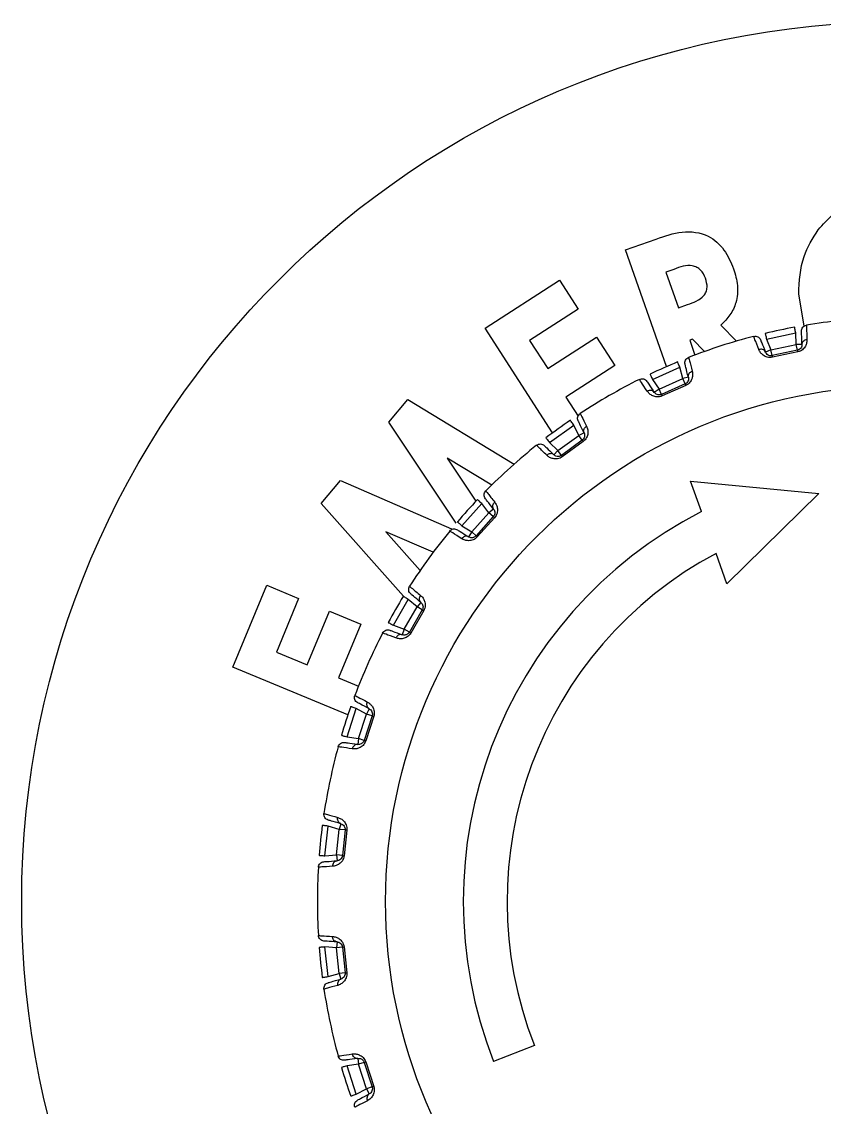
# Model space of a CAD drawing. Header units: millimetres. Extents: x 0 to 279, y 0 to 216.
# Drawn here: x 211.28 to 216.78, y 100.03 to 107.46 of the extents above; entities that cross this region are included whole.
import ezdxf

# ---------------------------------------------------------------- set-up
doc = ezdxf.new("R2010")
doc.units = ezdxf.units.MM

msp = doc.modelspace()

# ---------------------------------------------------------------- linework, layer by layer
at = {"color": 7, "linetype": 'Continuous', "lineweight": 25}
for p, q in [((215.4196, 105.9011), (215.6297, 105.9746)), ((215.6998, 105.1009), (215.4196, 105.9011)), ((215.7501, 105.7672), (215.6956, 105.7482)), ((215.6956, 105.7482), (215.7811, 105.5042)), ((214.457, 105.3638), (214.9676, 105.6927)), ((214.9676, 105.6927), (215.0953, 105.4945)), ((216.643, 105.3801), (216.6052, 105.5976)), ((215.7811, 105.5042), (215.8434, 105.5261)), ((215.0953, 105.4945), (214.7616, 105.2796)), ((214.9192, 104.6468), (214.457, 105.3638)), ((216.0727, 105.3859), (216.1796, 105.2759)), ((214.8855, 105.0872), (215.2192, 105.3022)), ((215.2192, 105.3022), (215.3447, 105.1076)), ((215.8768, 105.2892), (215.8585, 105.2828)), ((215.9594, 105.2042), (215.8768, 105.2892)), ((216.3849, 105.2893), (216.5846, 105.3317)), ((216.3849, 105.2893), (216.4148, 105.2152)), ((216.5874, 105.2519), (216.5846, 105.3317)), ((214.7616, 105.2796), (214.8855, 105.0872)), ((215.8585, 105.2828), (215.8944, 105.1803)), ((216.4148, 105.2152), (216.3777, 105.2002)), ((216.4148, 105.2152), (216.5874, 105.2519)), ((216.4231, 105.176), (216.4148, 105.2152)), ((216.5957, 105.2127), (216.4231, 105.176)), ((216.6274, 105.2533), (216.5874, 105.2519)), ((216.5957, 105.2127), (216.5874, 105.2519)), ((216.5987, 105.2018), (216.4248, 105.1648)), ((215.3447, 105.1076), (215.0109, 104.8926)), ((215.6044, 105.0132), (215.7909, 105.0963)), ((215.8103, 105.0187), (215.7909, 105.0963)), ((215.6044, 105.0132), (215.6491, 104.947)), ((215.6491, 104.947), (215.8103, 105.0187)), ((215.8491, 105.0284), (215.8103, 105.0187)), ((215.8265, 104.9822), (215.8103, 105.0187)), ((215.6491, 104.947), (215.6159, 104.9246)), ((215.6653, 104.9104), (215.6491, 104.947)), ((215.8265, 104.9822), (215.6653, 104.9104)), ((215.8318, 104.9721), (215.6694, 104.8998)), ((213.7972, 104.7195), (213.9277, 104.8762)), ((213.9277, 104.8762), (214.6556, 104.4326)), ((215.0109, 104.8926), (215.0948, 104.7625)), ((214.259, 104.0276), (213.7972, 104.7195)), ((214.8984, 104.5809), (215.0636, 104.701)), ((215.0986, 104.6291), (215.0636, 104.701)), ((214.9558, 104.5254), (215.0986, 104.6291)), ((215.1345, 104.6467), (215.0986, 104.6291)), ((215.1221, 104.5968), (215.0986, 104.6291)), ((214.8984, 104.5809), (214.9558, 104.5254)), ((215.1221, 104.5968), (214.9793, 104.4931)), ((215.1293, 104.588), (214.9855, 104.4835)), ((214.1979, 104.474), (214.3945, 104.1793)), ((214.502, 104.2892), (214.1979, 104.474)), ((214.9558, 104.5254), (214.928, 104.4967)), ((214.9793, 104.4931), (214.9558, 104.5254)), ((213.3334, 104.1629), (213.466, 104.3219)), ((213.466, 104.3219), (214.2275, 103.99)), ((215.8646, 104.3165), (216.7432, 104.2318)), ((215.9385, 104.1076), (215.8646, 104.3165)), ((216.7432, 104.2318), (216.1135, 103.6132)), ((213.8969, 103.5277), (213.3334, 104.1629)), ((214.2976, 104.0113), (214.4343, 104.1631)), ((214.3654, 103.969), (214.4834, 104.1001)), ((214.4834, 104.1001), (214.4343, 104.1631)), ((214.515, 104.1247), (214.4834, 104.1001)), ((214.5132, 104.0733), (214.4834, 104.1001)), ((214.5132, 104.0733), (214.3951, 103.9422)), ((214.5221, 104.0662), (214.4031, 103.9341)), ((213.7779, 103.9698), (214.0123, 103.7053)), ((214.1011, 103.8293), (213.7779, 103.9698)), ((214.2976, 104.0113), (214.3654, 103.969)), ((214.3654, 103.969), (214.3442, 103.935)), ((214.3951, 103.9422), (214.3654, 103.969)), ((216.1135, 103.6132), (216.0396, 103.8219)), ((212.7294, 103.0422), (212.9621, 103.6039)), ((212.9621, 103.6039), (213.1799, 103.5136)), ((213.1799, 103.5136), (213.0275, 103.1463)), ((213.8284, 103.3292), (213.9305, 103.5061)), ((213.9917, 103.4547), (213.9305, 103.5061)), ((213.9035, 103.3019), (213.9917, 103.4547)), ((214.0264, 103.4347), (213.9382, 103.2819)), ((214.0366, 103.4296), (213.9477, 103.2756)), ((214.0175, 103.4854), (213.9917, 103.4547)), ((214.0264, 103.4347), (213.9917, 103.4547)), ((213.2392, 103.0585), (213.3916, 103.4259)), ((213.3916, 103.4259), (213.6053, 103.3373)), ((213.6053, 103.3373), (213.4529, 102.97)), ((213.8284, 103.3292), (213.9035, 103.3019)), ((213.9035, 103.3019), (213.8898, 103.2643)), ((213.9382, 103.2819), (213.9035, 103.3019)), ((213.0275, 103.1463), (213.2392, 103.0585)), ((213.5173, 102.7157), (212.7294, 103.0422)), ((213.4529, 102.97), (213.5897, 102.9133)), ((213.5113, 102.5645), (213.5744, 102.7587)), ((213.645, 102.7212), (213.5744, 102.7587)), ((213.5904, 102.5534), (213.645, 102.7212)), ((213.683, 102.7088), (213.6285, 102.541)), ((213.694, 102.706), (213.6391, 102.5369)), ((213.6638, 102.7565), (213.645, 102.7212)), ((213.683, 102.7088), (213.645, 102.7212)), ((213.5113, 102.5645), (213.5904, 102.5534)), ((213.5904, 102.5534), (213.5849, 102.5138)), ((213.6285, 102.541), (213.5904, 102.5534)), ((213.3601, 101.7506), (213.3815, 101.9536)), ((213.4583, 101.9316), (213.3815, 101.9536)), ((213.4693, 101.9701), (213.4583, 101.9316)), ((213.4398, 101.7561), (213.4583, 101.9316)), ((213.4981, 101.9274), (213.4583, 101.9316)), ((213.4981, 101.9274), (213.4796, 101.752)), ((213.5094, 101.9269), (213.4909, 101.7501)), ((213.3601, 101.7506), (213.4398, 101.7561)), ((213.4398, 101.7561), (213.4426, 101.7162)), ((213.4796, 101.752), (213.4398, 101.7561)), ((213.4398, 101.1205), (213.3601, 101.126)), ((213.3815, 100.923), (213.3601, 101.126)), ((213.4426, 101.1604), (213.4398, 101.1205)), ((213.4796, 101.1247), (213.4398, 101.1205)), ((213.4796, 101.1247), (213.4981, 100.9492)), ((213.4909, 101.1265), (213.5094, 100.9497)), ((213.4583, 100.945), (213.4398, 101.1205)), ((213.3815, 100.923), (213.4583, 100.945)), ((213.4981, 100.9492), (213.4583, 100.945)), ((213.4583, 100.945), (213.4693, 100.9065)), ((214.7944, 100.452), (214.5151, 100.3424)), ((213.5904, 100.3232), (213.5113, 100.3121)), ((213.5744, 100.1179), (213.5113, 100.3121)), ((213.5849, 100.3628), (213.5904, 100.3232)), ((213.6285, 100.3356), (213.5904, 100.3232)), ((213.645, 100.1554), (213.5904, 100.3232)), ((213.6285, 100.3356), (213.683, 100.1678)), ((213.6391, 100.3397), (213.694, 100.1707)), ((213.5744, 100.1179), (213.645, 100.1554)), ((213.683, 100.1678), (213.645, 100.1554)), ((213.645, 100.1554), (213.6638, 100.1201))]:
    msp.add_line(p, q, dxfattribs=at)
for radius in [6.025, 3.5325]:
    msp.add_circle((217.3078, 101.4383), radius, dxfattribs=at)
for radius, start, end in [(4, 92.64609, 99.35391), (4, 100.52262, 103.47738), (4, 104.64609, 111.35391), (4, 112.52262, 115.47738), (4, 116.64609, 123.35391), (4, 124.52262, 127.47738), (4, 128.64609, 135.35391), (4, 136.52262, 139.47738), (3, 117.15691, 201.4265), (4, 140.64609, 147.35391), (2.7, 118.01427, 201.4265), (4, 148.52262, 151.47738), (4, 152.64609, 159.35391), (4, 160.52262, 163.47738), (4, 164.64609, 171.35391), (4, 172.52262, 175.47738), (4, 176.64609, 183.35391), (4, 184.52262, 187.47738), (4, 188.64609, 195.35391), (4, 196.52262, 199.47738)]:
    msp.add_arc((217.3078, 101.4383), radius, start, end, dxfattribs=at)
for points, knots in [([(216.7373, 106.0382), (216.8053, 106.1114), (216.927, 106.2423), (217.1027, 106.2638), (217.1802, 106.2733)], [0, 0, 0, 0, 0.558887, 1, 1, 1, 1]), ([(215.6297, 105.9746), (215.6877, 105.9952), (215.8025, 106.0361), (215.982, 106.0153), (216.1017, 105.9038), (216.1402, 105.8155), (216.1594, 105.7713)], [0, 0, 0, 0, 0.281848, 0.558628, 0.778975, 1, 1, 1, 1]), ([(216.6052, 105.5976), (216.6095, 105.6864), (216.617, 105.845), (216.7005, 105.9792), (216.7373, 106.0382)], [0, 0, 0, 0, 0.559621, 1, 1, 1, 1]), ([(215.9666, 105.7064), (215.9572, 105.7262), (215.9431, 105.756), (215.9077, 105.782), (215.8455, 105.8037), (215.7925, 105.7835), (215.7501, 105.7672)], [0, 0, 0, 0, 0.249706, 0.375433, 0.500989, 1, 1, 1, 1]), ([(216.1594, 105.7713), (216.1704, 105.7333), (216.1924, 105.6573), (216.1826, 105.5452), (216.1385, 105.452), (216.0946, 105.4079), (216.0727, 105.3859)], [0, 0, 0, 0, 0.280339, 0.559795, 0.77975, 1, 1, 1, 1]), ([(215.8434, 105.5261), (215.8848, 105.5407), (215.9364, 105.559), (215.9728, 105.6124), (215.9812, 105.6549), (215.9724, 105.6858), (215.9666, 105.7064)], [0, 0, 0, 0, 0.498875, 0.623991, 0.749622, 1, 1, 1, 1]), ([(216.6577, 105.3851), (216.6579, 105.3808), (216.6582, 105.3722), (216.6606, 105.3159), (216.6618, 105.2877)], [0, 0, 0, 0, 0.4984838, 1, 1, 1, 1]), ([(216.3323, 105.2177), (216.3219, 105.2439), (216.3012, 105.2963), (216.298, 105.3043), (216.2964, 105.3083)], [0, 0, 0, 0, 0.501516, 1, 1, 1, 1]), ([(216.6618, 105.2877), (216.6616, 105.2798), (216.6612, 105.265), (216.6533, 105.2439), (216.6425, 105.228), (216.6308, 105.2166), (216.6164, 105.2069), (216.6045, 105.2034), (216.5987, 105.2018)], [0, 0, 0, 0, 0.2718875, 0.5087431, 0.6392861, 0.7581367, 0.8837917, 1, 1, 1, 1]), ([(216.6274, 105.2533), (216.6265, 105.2795), (216.6246, 105.3319), (216.6243, 105.3401), (216.6242, 105.3443)], [0, 0, 0, 0, 0.500023, 1, 1, 1, 1]), ([(216.6274, 105.2533), (216.6279, 105.2578), (216.6289, 105.267), (216.6378, 105.2779), (216.6492, 105.2851), (216.6576, 105.2869), (216.6618, 105.2877)], [0, 0, 0, 0, 0.279633, 0.559107, 0.779383, 1, 1, 1, 1]), ([(216.3777, 105.2002), (216.3754, 105.2042), (216.3707, 105.2121), (216.3582, 105.2185), (216.3448, 105.2204), (216.3364, 105.2186), (216.3323, 105.2177)], [0, 0, 0, 0, 0.279633, 0.559107, 0.779383, 1, 1, 1, 1]), ([(216.4248, 105.1648), (216.4189, 105.164), (216.4067, 105.1623), (216.3895, 105.1653), (216.3742, 105.171), (216.3579, 105.1812), (216.342, 105.1972), (216.3356, 105.2106), (216.3323, 105.2177)], [0, 0, 0, 0, 0.1161829, 0.2418608, 0.3606613, 0.4912508, 0.7280819, 1, 1, 1, 1]), ([(216.3436, 105.2846), (216.3452, 105.2808), (216.3483, 105.2731), (216.3679, 105.2245), (216.3777, 105.2002)], [0, 0, 0, 0, 0.4999766, 1, 1, 1, 1]), ([(216.6274, 105.2533), (216.6271, 105.2453), (216.6267, 105.2348), (216.6122, 105.2198), (216.603, 105.2147), (216.598, 105.2134), (216.5957, 105.2127)], [0, 0, 0, 0, 0.653287, 0.85501, 0.932121, 1, 1, 1, 1]), ([(216.5957, 105.2127), (216.5958, 105.2126), (216.596, 105.2123), (216.5966, 105.2101), (216.5975, 105.2067), (216.5983, 105.2034), (216.5987, 105.2018)], [0, 0, 0, 0, 0.249996, 0.499991, 0.749971, 1, 1, 1, 1]), ([(215.8513, 105.1637), (215.8524, 105.1595), (215.8545, 105.1512), (215.8685, 105.0967), (215.8756, 105.0693)], [0, 0, 0, 0, 0.498484, 1, 1, 1, 1]), ([(216.4231, 105.176), (216.4216, 105.1758), (216.4186, 105.1752), (216.4132, 105.1751), (216.4039, 105.1761), (216.3857, 105.1841), (216.3812, 105.1933), (216.3777, 105.2002)], [0, 0, 0, 0, 0.042627, 0.087086, 0.164897, 0.366298, 1, 1, 1, 1]), ([(216.4231, 105.176), (216.4231, 105.1759), (216.423, 105.1756), (216.4234, 105.1732), (216.4239, 105.1698), (216.4245, 105.1665), (216.4248, 105.1648)], [0, 0, 0, 0, 0.249955, 0.5, 0.750045, 1, 1, 1, 1]), ([(215.8491, 105.0284), (215.8427, 105.0539), (215.83, 105.1048), (215.828, 105.1128), (215.8271, 105.1168)], [0, 0, 0, 0, 0.500023, 1, 1, 1, 1]), ([(215.8756, 105.0693), (215.877, 105.0615), (215.8798, 105.047), (215.8763, 105.0247), (215.8691, 105.0069), (215.86, 104.9933), (215.8479, 104.9808), (215.837, 104.9749), (215.8318, 104.9721)], [0, 0, 0, 0, 0.271888, 0.508742, 0.639285, 0.758136, 0.883791, 1, 1, 1, 1]), ([(215.8491, 105.0284), (215.8486, 105.033), (215.8478, 105.0422), (215.8541, 105.0547), (215.8638, 105.0641), (215.8717, 105.0676), (215.8756, 105.0693)], [0, 0, 0, 0, 0.279633, 0.559107, 0.779383, 1, 1, 1, 1]), ([(215.5678, 104.9323), (215.5522, 104.9558), (215.5211, 105.0027), (215.5163, 105.0099), (215.5139, 105.0135)], [0, 0, 0, 0, 0.501516, 1, 1, 1, 1]), ([(215.565, 105.0001), (215.5673, 104.9967), (215.5719, 104.9898), (215.6012, 104.9464), (215.6159, 104.9246)], [0, 0, 0, 0, 0.499977, 1, 1, 1, 1]), ([(215.8491, 105.0284), (215.8505, 105.0205), (215.8523, 105.0102), (215.8412, 104.9925), (215.8332, 104.9856), (215.8287, 104.9833), (215.8265, 104.9822)], [0, 0, 0, 0, 0.653287, 0.85501, 0.932121, 1, 1, 1, 1]), ([(215.6159, 104.9246), (215.6128, 104.928), (215.6066, 104.9348), (215.593, 104.9384), (215.5795, 104.9375), (215.5717, 104.934), (215.5678, 104.9323)], [0, 0, 0, 0, 0.279633, 0.559107, 0.779383, 1, 1, 1, 1]), ([(215.6694, 104.8998), (215.6638, 104.8978), (215.6521, 104.8936), (215.6347, 104.8929), (215.6185, 104.8953), (215.6005, 104.9019), (215.5816, 104.9142), (215.5726, 104.926), (215.5678, 104.9323)], [0, 0, 0, 0, 0.116183, 0.241861, 0.360661, 0.491251, 0.728082, 1, 1, 1, 1]), ([(215.6653, 104.9104), (215.664, 104.9099), (215.6612, 104.9087), (215.6552, 104.9072), (215.6454, 104.9065), (215.6267, 104.9111), (215.6206, 104.9188), (215.6159, 104.9246)], [0, 0, 0, 0, 0.041444, 0.085883, 0.186818, 0.385252, 1, 1, 1, 1]), ([(215.8265, 104.9822), (215.8267, 104.9821), (215.8269, 104.9819), (215.828, 104.9798), (215.8296, 104.9767), (215.831, 104.9736), (215.8318, 104.9721)], [0, 0, 0, 0, 0.2499958, 0.4999914, 0.7499715, 1, 1, 1, 1]), ([(215.6653, 104.9104), (215.6653, 104.9103), (215.6654, 104.91), (215.6661, 104.9077), (215.6674, 104.9045), (215.6687, 104.9013), (215.6694, 104.8998)], [0, 0, 0, 0, 0.249955, 0.5, 0.750045, 1, 1, 1, 1]), ([(215.1086, 104.7795), (215.1105, 104.7756), (215.1143, 104.7679), (215.1394, 104.7175), (215.1519, 104.6922)], [0, 0, 0, 0, 0.498484, 1, 1, 1, 1]), ([(215.1345, 104.6467), (215.123, 104.6703), (215.1, 104.7174), (215.0964, 104.7248), (215.0946, 104.7285)], [0, 0, 0, 0, 0.500023, 1, 1, 1, 1]), ([(215.1519, 104.6922), (215.155, 104.6848), (215.1608, 104.6712), (215.162, 104.6486), (215.1586, 104.6297), (215.1527, 104.6145), (215.1434, 104.5998), (215.1339, 104.5918), (215.1293, 104.588)], [0, 0, 0, 0, 0.274021, 0.509212, 0.640733, 0.758507, 0.883224, 1, 1, 1, 1]), ([(215.1345, 104.6467), (215.1331, 104.6511), (215.1304, 104.6599), (215.134, 104.6734), (215.1415, 104.6847), (215.1485, 104.6897), (215.1519, 104.6922)], [0, 0, 0, 0, 0.279633, 0.559107, 0.779383, 1, 1, 1, 1]), ([(215.1345, 104.6467), (215.1375, 104.6393), (215.1415, 104.6295), (215.1343, 104.6099), (215.1279, 104.6015), (215.1239, 104.5983), (215.1221, 104.5968)], [0, 0, 0, 0, 0.653287, 0.85501, 0.932121, 1, 1, 1, 1]), ([(214.8794, 104.4942), (214.8592, 104.5139), (214.819, 104.5533), (214.8129, 104.5594), (214.8098, 104.5624)], [0, 0, 0, 0, 0.501516, 1, 1, 1, 1]), ([(214.8625, 104.5599), (214.8655, 104.557), (214.8715, 104.5513), (214.9092, 104.5149), (214.928, 104.4967)], [0, 0, 0, 0, 0.499977, 1, 1, 1, 1]), ([(215.1221, 104.5968), (215.1222, 104.5967), (215.1225, 104.5965), (215.124, 104.5948), (215.1262, 104.592), (215.1283, 104.5893), (215.1293, 104.588)], [0, 0, 0, 0, 0.249996, 0.499991, 0.749971, 1, 1, 1, 1]), ([(214.928, 104.4967), (214.9243, 104.4993), (214.9168, 104.5047), (214.9028, 104.5054), (214.8898, 104.5017), (214.8828, 104.4967), (214.8794, 104.4942)], [0, 0, 0, 0, 0.2796326, 0.5591073, 0.7793831, 1, 1, 1, 1]), ([(214.9855, 104.4835), (214.9804, 104.4803), (214.9699, 104.4738), (214.9531, 104.4695), (214.9368, 104.4685), (214.9178, 104.4711), (214.8966, 104.4793), (214.8854, 104.4889), (214.8794, 104.4942)], [0, 0, 0, 0, 0.116749, 0.241491, 0.359213, 0.490782, 0.725952, 1, 1, 1, 1]), ([(214.9793, 104.4931), (214.9781, 104.4923), (214.9757, 104.4906), (214.9703, 104.4879), (214.9601, 104.4849), (214.9413, 104.4859), (214.9336, 104.4922), (214.928, 104.4967)], [0, 0, 0, 0, 0.040644, 0.083516, 0.181754, 0.408421, 1, 1, 1, 1]), ([(214.9793, 104.4931), (214.9794, 104.4929), (214.9795, 104.4926), (214.9807, 104.4906), (214.9826, 104.4877), (214.9845, 104.4849), (214.9855, 104.4835)], [0, 0, 0, 0, 0.249955, 0.5, 0.750045, 1, 1, 1, 1]), ([(214.462, 104.2492), (214.4646, 104.2458), (214.47, 104.2391), (214.505, 104.195), (214.5225, 104.1729)], [0, 0, 0, 0, 0.4984838, 1, 1, 1, 1]), ([(214.515, 104.1247), (214.4988, 104.1454), (214.4665, 104.1867), (214.4614, 104.1932), (214.4589, 104.1965)], [0, 0, 0, 0, 0.5000234, 1, 1, 1, 1]), ([(214.515, 104.1247), (214.5127, 104.1287), (214.5082, 104.1367), (214.5089, 104.1508), (214.5139, 104.1633), (214.5197, 104.1697), (214.5225, 104.1729)], [0, 0, 0, 0, 0.279633, 0.559107, 0.779383, 1, 1, 1, 1]), ([(214.5225, 104.1729), (214.527, 104.1663), (214.5354, 104.1542), (214.5414, 104.1324), (214.5421, 104.1132), (214.5393, 104.0971), (214.5333, 104.0807), (214.5257, 104.0709), (214.5221, 104.0662)], [0, 0, 0, 0, 0.271889, 0.508742, 0.639285, 0.758136, 0.883791, 1, 1, 1, 1]), ([(214.515, 104.1247), (214.5194, 104.1181), (214.5253, 104.1094), (214.5224, 104.0887), (214.5179, 104.0792), (214.5147, 104.0752), (214.5132, 104.0733)], [0, 0, 0, 0, 0.653287, 0.85501, 0.932121, 1, 1, 1, 1]), ([(214.5132, 104.0733), (214.5133, 104.0733), (214.5136, 104.0732), (214.5154, 104.0718), (214.5182, 104.0695), (214.5208, 104.0673), (214.5221, 104.0662)], [0, 0, 0, 0, 0.249996, 0.499991, 0.749972, 1, 1, 1, 1]), ([(214.2971, 103.9225), (214.2733, 103.9376), (214.2258, 103.9678), (214.2185, 103.9724), (214.2148, 103.9747)], [0, 0, 0, 0, 0.501516, 1, 1, 1, 1]), ([(214.267, 103.9833), (214.2705, 103.9811), (214.2775, 103.9767), (214.3219, 103.9489), (214.3442, 103.935)], [0, 0, 0, 0, 0.499977, 1, 1, 1, 1]), ([(214.3442, 103.935), (214.34, 103.9369), (214.3315, 103.9406), (214.3176, 103.9384), (214.3057, 103.932), (214.3, 103.9257), (214.2971, 103.9225)], [0, 0, 0, 0, 0.279633, 0.559107, 0.779383, 1, 1, 1, 1]), ([(214.4031, 103.9341), (214.3988, 103.93), (214.3899, 103.9214), (214.3743, 103.9137), (214.3586, 103.9093), (214.3394, 103.9079), (214.3171, 103.9115), (214.3041, 103.9186), (214.2971, 103.9225)], [0, 0, 0, 0, 0.116749, 0.241491, 0.359213, 0.490782, 0.725952, 1, 1, 1, 1]), ([(214.3951, 103.9422), (214.3941, 103.9412), (214.3922, 103.9392), (214.3877, 103.9356), (214.3813, 103.932), (214.3736, 103.9295), (214.358, 103.9279), (214.3503, 103.9319), (214.3442, 103.935)], [0, 0, 0, 0, 0.038834, 0.079708, 0.172785, 0.287793, 0.429093, 1, 1, 1, 1]), ([(214.3951, 103.9422), (214.3952, 103.9421), (214.3953, 103.9418), (214.3969, 103.9401), (214.3994, 103.9376), (214.4019, 103.9353), (214.4031, 103.9341)], [0, 0, 0, 0, 0.249955, 0.5, 0.750045, 1, 1, 1, 1]), ([(213.9397, 103.5961), (213.943, 103.5934), (213.9497, 103.5878), (213.9931, 103.552), (214.0149, 103.534)], [0, 0, 0, 0, 0.498484, 1, 1, 1, 1]), ([(214.0175, 103.4854), (213.9974, 103.5022), (213.9572, 103.5359), (213.9509, 103.5412), (213.9477, 103.5439)], [0, 0, 0, 0, 0.500023, 1, 1, 1, 1]), ([(214.0175, 103.4854), (214.0144, 103.4888), (214.0083, 103.4957), (214.0061, 103.5096), (214.0084, 103.5229), (214.0127, 103.5303), (214.0149, 103.534)], [0, 0, 0, 0, 0.279633, 0.559107, 0.779383, 1, 1, 1, 1]), ([(214.0149, 103.534), (214.0207, 103.5285), (214.0315, 103.5184), (214.0418, 103.4982), (214.0464, 103.4796), (214.0471, 103.4633), (214.0446, 103.4461), (214.0392, 103.435), (214.0366, 103.4296)], [0, 0, 0, 0, 0.274021, 0.509212, 0.640733, 0.758507, 0.883224, 1, 1, 1, 1]), ([(214.0175, 103.4854), (214.0232, 103.4798), (214.0308, 103.4725), (214.0322, 103.4517), (214.0298, 103.4414), (214.0275, 103.4369), (214.0264, 103.4347)], [0, 0, 0, 0, 0.653287, 0.85501, 0.932121, 1, 1, 1, 1]), ([(214.0264, 103.4347), (214.0265, 103.4347), (214.0269, 103.4347), (214.0289, 103.4336), (214.0321, 103.432), (214.0351, 103.4304), (214.0366, 103.4296)], [0, 0, 0, 0, 0.249996, 0.499991, 0.749971, 1, 1, 1, 1]), ([(213.8043, 103.2955), (213.8082, 103.294), (213.8159, 103.2912), (213.8652, 103.2733), (213.8898, 103.2643)], [0, 0, 0, 0, 0.499977, 1, 1, 1, 1]), ([(213.9382, 103.2819), (213.9374, 103.2807), (213.9359, 103.2783), (213.9323, 103.2739), (213.9268, 103.269), (213.9197, 103.265), (213.9048, 103.2602), (213.8965, 103.2625), (213.8898, 103.2643)], [0, 0, 0, 0, 0.038843, 0.079743, 0.172939, 0.288169, 0.429792, 1, 1, 1, 1]), ([(213.9382, 103.2819), (213.9383, 103.2818), (213.9385, 103.2815), (213.9404, 103.2802), (213.9433, 103.2783), (213.9462, 103.2765), (213.9477, 103.2756)], [0, 0, 0, 0, 0.249955, 0.5, 0.750045, 1, 1, 1, 1]), ([(213.8464, 103.2422), (213.8199, 103.2521), (213.7672, 103.2717), (213.7591, 103.2747), (213.7551, 103.2762)], [0, 0, 0, 0, 0.501516, 1, 1, 1, 1]), ([(213.9477, 103.2756), (213.9443, 103.2707), (213.9374, 103.2605), (213.9237, 103.2497), (213.9092, 103.2421), (213.8907, 103.2368), (213.8682, 103.2357), (213.854, 103.24), (213.8464, 103.2422)], [0, 0, 0, 0, 0.116183, 0.241861, 0.360661, 0.491251, 0.728082, 1, 1, 1, 1]), ([(213.8898, 103.2643), (213.8853, 103.2652), (213.8763, 103.2671), (213.8632, 103.262), (213.8528, 103.2534), (213.8485, 103.2459), (213.8464, 103.2422)], [0, 0, 0, 0, 0.279633, 0.559107, 0.779383, 1, 1, 1, 1]), ([(213.5647, 102.8487), (213.5685, 102.8467), (213.5762, 102.8427), (213.6261, 102.8166), (213.6511, 102.8036)], [0, 0, 0, 0, 0.498484, 1, 1, 1, 1]), ([(213.6638, 102.7565), (213.6406, 102.7688), (213.5943, 102.7934), (213.587, 102.7973), (213.5834, 102.7993)], [0, 0, 0, 0, 0.500023, 1, 1, 1, 1]), ([(213.6638, 102.7565), (213.66, 102.7593), (213.6526, 102.7647), (213.6476, 102.7779), (213.6471, 102.7914), (213.6498, 102.7995), (213.6511, 102.8036)], [0, 0, 0, 0, 0.279633, 0.559107, 0.779383, 1, 1, 1, 1]), ([(213.6511, 102.8036), (213.6578, 102.7994), (213.6705, 102.7917), (213.6847, 102.7743), (213.6932, 102.757), (213.6972, 102.7411), (213.6984, 102.7238), (213.6954, 102.7117), (213.694, 102.706)], [0, 0, 0, 0, 0.271888, 0.508742, 0.639285, 0.758136, 0.883791, 1, 1, 1, 1]), ([(213.6638, 102.7565), (213.6705, 102.7523), (213.6794, 102.7467), (213.6852, 102.7267), (213.6849, 102.7161), (213.6836, 102.7112), (213.683, 102.7088)], [0, 0, 0, 0, 0.653287, 0.85501, 0.932121, 1, 1, 1, 1]), ([(213.683, 102.7088), (213.6832, 102.7089), (213.6835, 102.7089), (213.6857, 102.7083), (213.6891, 102.7074), (213.6924, 102.7064), (213.694, 102.706)], [0, 0, 0, 0, 0.249996, 0.499991, 0.749971, 1, 1, 1, 1]), ([(213.6391, 102.5369), (213.6368, 102.5313), (213.6322, 102.5199), (213.6211, 102.5065), (213.6085, 102.4961), (213.5916, 102.487), (213.5697, 102.4813), (213.5549, 102.4825), (213.547, 102.4831)], [0, 0, 0, 0, 0.116749, 0.241492, 0.359214, 0.490782, 0.725952, 1, 1, 1, 1]), ([(213.6285, 102.541), (213.628, 102.5397), (213.6271, 102.5371), (213.6244, 102.5319), (213.6201, 102.5261), (213.614, 102.5207), (213.6004, 102.5129), (213.5918, 102.5134), (213.5849, 102.5138)], [0, 0, 0, 0, 0.038834, 0.079708, 0.172785, 0.287793, 0.429094, 1, 1, 1, 1]), ([(213.6285, 102.541), (213.6286, 102.5409), (213.6289, 102.5407), (213.631, 102.5398), (213.6343, 102.5386), (213.6375, 102.5374), (213.6391, 102.5369)], [0, 0, 0, 0, 0.249955, 0.5, 0.750045, 1, 1, 1, 1]), ([(213.547, 102.4831), (213.5191, 102.4873), (213.4634, 102.4955), (213.4548, 102.4968), (213.4506, 102.4974)], [0, 0, 0, 0, 0.501516, 1, 1, 1, 1]), ([(213.4947, 102.5264), (213.4988, 102.5259), (213.507, 102.5247), (213.5589, 102.5174), (213.5849, 102.5138)], [0, 0, 0, 0, 0.499977, 1, 1, 1, 1]), ([(213.5849, 102.5138), (213.5803, 102.5137), (213.5711, 102.5137), (213.5593, 102.506), (213.5509, 102.4954), (213.5483, 102.4872), (213.547, 102.4831)], [0, 0, 0, 0, 0.279633, 0.559107, 0.779383, 1, 1, 1, 1]), ([(213.3533, 102.0396), (213.3574, 102.0385), (213.3657, 102.0361), (213.42, 102.021), (213.4472, 102.0135)], [0, 0, 0, 0, 0.498484, 1, 1, 1, 1]), ([(213.4693, 101.9701), (213.4651, 101.972), (213.4567, 101.9758), (213.4491, 101.9876), (213.4458, 102.0007), (213.4467, 102.0092), (213.4472, 102.0135)], [0, 0, 0, 0, 0.279633, 0.559107, 0.779383, 1, 1, 1, 1]), ([(213.4472, 102.0135), (213.4546, 102.0108), (213.4686, 102.0059), (213.4862, 101.9918), (213.498, 101.9767), (213.5052, 101.962), (213.51, 101.9453), (213.5096, 101.9329), (213.5094, 101.9269)], [0, 0, 0, 0, 0.271887, 0.508743, 0.639286, 0.758137, 0.883792, 1, 1, 1, 1]), ([(213.4693, 101.9701), (213.4441, 101.9773), (213.3937, 101.9918), (213.3858, 101.994), (213.3818, 101.9952)], [0, 0, 0, 0, 0.500023, 1, 1, 1, 1]), ([(213.4693, 101.9701), (213.4768, 101.9673), (213.4867, 101.9638), (213.4965, 101.9453), (213.4984, 101.935), (213.4982, 101.9298), (213.4981, 101.9274)], [0, 0, 0, 0, 0.653287, 0.85501, 0.932121, 1, 1, 1, 1]), ([(213.4981, 101.9274), (213.4982, 101.9275), (213.4985, 101.9276), (213.5008, 101.9275), (213.5044, 101.9273), (213.5077, 101.927), (213.5094, 101.9269)], [0, 0, 0, 0, 0.2499958, 0.4999914, 0.7499715, 1, 1, 1, 1]), ([(213.3518, 101.7099), (213.3559, 101.7102), (213.3642, 101.7107), (213.4165, 101.7144), (213.4426, 101.7162)], [0, 0, 0, 0, 0.499977, 1, 1, 1, 1]), ([(213.4909, 101.7501), (213.4898, 101.7442), (213.4876, 101.732), (213.4796, 101.7166), (213.4694, 101.7039), (213.4548, 101.6915), (213.4345, 101.6813), (213.4198, 101.6794), (213.4119, 101.6784)], [0, 0, 0, 0, 0.116749, 0.241492, 0.359214, 0.490782, 0.725952, 1, 1, 1, 1]), ([(213.4426, 101.7162), (213.4381, 101.7152), (213.4291, 101.7132), (213.4192, 101.7033), (213.4133, 101.6912), (213.4124, 101.6827), (213.4119, 101.6784)], [0, 0, 0, 0, 0.279633, 0.559107, 0.779383, 1, 1, 1, 1]), ([(213.4796, 101.752), (213.4792, 101.7496), (213.4784, 101.7445), (213.4744, 101.7348), (213.461, 101.7188), (213.4506, 101.7173), (213.4426, 101.7162)], [0, 0, 0, 0, 0.067879, 0.14499, 0.346713, 1, 1, 1, 1]), ([(213.4796, 101.752), (213.4798, 101.7519), (213.48, 101.7517), (213.4824, 101.7513), (213.4858, 101.7508), (213.4892, 101.7503), (213.4909, 101.7501)], [0, 0, 0, 0, 0.249955, 0.5, 0.750045, 1, 1, 1, 1]), ([(213.4119, 101.6784), (213.3838, 101.6766), (213.3276, 101.6731), (213.319, 101.6726), (213.3147, 101.6723)], [0, 0, 0, 0, 0.501516, 1, 1, 1, 1]), ([(213.3147, 101.2043), (213.319, 101.204), (213.3276, 101.2035), (213.3838, 101.2), (213.4119, 101.1982)], [0, 0, 0, 0, 0.498484, 1, 1, 1, 1]), ([(213.4119, 101.1982), (213.4198, 101.1972), (213.4344, 101.1953), (213.4546, 101.1851), (213.4693, 101.1728), (213.4795, 101.1599), (213.4876, 101.1446), (213.4898, 101.1324), (213.4909, 101.1265)], [0, 0, 0, 0, 0.271887, 0.508744, 0.639286, 0.758137, 0.883792, 1, 1, 1, 1]), ([(213.4426, 101.1604), (213.4381, 101.1614), (213.4291, 101.1634), (213.4192, 101.1733), (213.4133, 101.1854), (213.4124, 101.194), (213.4119, 101.1982)], [0, 0, 0, 0, 0.279633, 0.559107, 0.779383, 1, 1, 1, 1]), ([(213.4426, 101.1604), (213.4165, 101.1622), (213.3642, 101.1659), (213.3559, 101.1664), (213.3518, 101.1667)], [0, 0, 0, 0, 0.500023, 1, 1, 1, 1]), ([(213.4426, 101.1604), (213.4506, 101.1593), (213.461, 101.1578), (213.4744, 101.1418), (213.4784, 101.1321), (213.4792, 101.127), (213.4796, 101.1247)], [0, 0, 0, 0, 0.653287, 0.85501, 0.932121, 1, 1, 1, 1]), ([(213.4796, 101.1247), (213.4798, 101.1247), (213.48, 101.1249), (213.4823, 101.1253), (213.4858, 101.1258), (213.4892, 101.1263), (213.4909, 101.1265)], [0, 0, 0, 0, 0.249996, 0.499991, 0.749971, 1, 1, 1, 1]), ([(213.3818, 100.8814), (213.3858, 100.8826), (213.3937, 100.8849), (213.4441, 100.8993), (213.4693, 100.9065)], [0, 0, 0, 0, 0.4999766, 1, 1, 1, 1]), ([(213.4693, 100.9065), (213.4651, 100.9046), (213.4567, 100.9008), (213.4491, 100.889), (213.4458, 100.8759), (213.4467, 100.8674), (213.4472, 100.8632)], [0, 0, 0, 0, 0.279633, 0.559107, 0.779383, 1, 1, 1, 1]), ([(213.5094, 100.9497), (213.5096, 100.9438), (213.51, 100.9314), (213.5052, 100.9146), (213.498, 100.8999), (213.4862, 100.8848), (213.4686, 100.8707), (213.4546, 100.8658), (213.4472, 100.8632)], [0, 0, 0, 0, 0.1161829, 0.2418609, 0.3606614, 0.4912506, 0.7280818, 1, 1, 1, 1]), ([(213.4981, 100.9492), (213.4982, 100.9468), (213.4984, 100.9417), (213.4965, 100.9313), (213.4867, 100.9129), (213.4768, 100.9093), (213.4693, 100.9065)], [0, 0, 0, 0, 0.067879, 0.14499, 0.346713, 1, 1, 1, 1]), ([(213.4981, 100.9492), (213.4982, 100.9491), (213.4985, 100.949), (213.5009, 100.9491), (213.5044, 100.9493), (213.5078, 100.9496), (213.5094, 100.9497)], [0, 0, 0, 0, 0.249955, 0.5, 0.750045, 1, 1, 1, 1]), ([(213.4472, 100.8632), (213.42, 100.8556), (213.3657, 100.8405), (213.3574, 100.8381), (213.3533, 100.837)], [0, 0, 0, 0, 0.501516, 1, 1, 1, 1]), ([(213.4506, 100.3792), (213.4548, 100.3798), (213.4634, 100.3811), (213.5191, 100.3893), (213.547, 100.3935)], [0, 0, 0, 0, 0.498484, 1, 1, 1, 1]), ([(213.547, 100.3935), (213.5549, 100.3941), (213.5696, 100.3953), (213.5914, 100.3895), (213.6084, 100.3805), (213.621, 100.3701), (213.6322, 100.3567), (213.6368, 100.3452), (213.6391, 100.3397)], [0, 0, 0, 0, 0.271888, 0.508743, 0.639286, 0.758136, 0.883792, 1, 1, 1, 1]), ([(213.5849, 100.3628), (213.5803, 100.3629), (213.5711, 100.363), (213.5593, 100.3706), (213.5509, 100.3812), (213.5483, 100.3894), (213.547, 100.3935)], [0, 0, 0, 0, 0.279633, 0.559107, 0.779383, 1, 1, 1, 1]), ([(213.5849, 100.3628), (213.5589, 100.3592), (213.507, 100.3519), (213.4988, 100.3507), (213.4947, 100.3502)], [0, 0, 0, 0, 0.500023, 1, 1, 1, 1]), ([(213.5849, 100.3628), (213.5929, 100.3634), (213.6033, 100.3641), (213.6198, 100.3513), (213.6258, 100.3426), (213.6276, 100.3378), (213.6285, 100.3356)], [0, 0, 0, 0, 0.653287, 0.85501, 0.932121, 1, 1, 1, 1]), ([(213.6285, 100.3356), (213.6286, 100.3357), (213.6288, 100.3359), (213.631, 100.3368), (213.6343, 100.338), (213.6375, 100.3392), (213.6391, 100.3397)], [0, 0, 0, 0, 0.249996, 0.499991, 0.749971, 1, 1, 1, 1]), ([(213.694, 100.1707), (213.6955, 100.1648), (213.6984, 100.1528), (213.6973, 100.1355), (213.6933, 100.1197), (213.6849, 100.1024), (213.6706, 100.0849), (213.6579, 100.0772), (213.6511, 100.073)], [0, 0, 0, 0, 0.116749, 0.241492, 0.359214, 0.490782, 0.725952, 1, 1, 1, 1]), ([(213.683, 100.1678), (213.6836, 100.1655), (213.6849, 100.1605), (213.6852, 100.15), (213.6794, 100.1299), (213.6705, 100.1243), (213.6638, 100.1201)], [0, 0, 0, 0, 0.067879, 0.14499, 0.346713, 1, 1, 1, 1]), ([(213.683, 100.1678), (213.6832, 100.1678), (213.6835, 100.1677), (213.6858, 100.1683), (213.6892, 100.1692), (213.6924, 100.1702), (213.694, 100.1707)], [0, 0, 0, 0, 0.249955, 0.5, 0.750045, 1, 1, 1, 1]), ([(213.5834, 100.0773), (213.587, 100.0793), (213.5943, 100.0832), (213.6406, 100.1078), (213.6638, 100.1201)], [0, 0, 0, 0, 0.4999766, 1, 1, 1, 1]), ([(213.6638, 100.1201), (213.66, 100.1174), (213.6526, 100.1119), (213.6476, 100.0988), (213.6471, 100.0852), (213.6498, 100.0771), (213.6511, 100.073)], [0, 0, 0, 0, 0.279633, 0.559107, 0.779383, 1, 1, 1, 1]), ([(213.6511, 100.073), (213.6261, 100.06), (213.5762, 100.0339), (213.5685, 100.0299), (213.5647, 100.0279)], [0, 0, 0, 0, 0.501516, 1, 1, 1, 1])]:
    msp.add_open_spline(points, degree=3, knots=knots, dxfattribs=at)
for points in [[(216.5846, 105.3317), (216.5837, 105.3369), (216.5817, 105.3472), (216.5793, 105.3602), (216.5776, 105.3693), (216.5774, 105.3704), (216.5773, 105.371)], [(216.6242, 105.3443), (216.6245, 105.3491), (216.6252, 105.3587), (216.6326, 105.3715), (216.6437, 105.3813), (216.653, 105.3838), (216.6577, 105.3851)], [(216.2964, 105.3083), (216.3012, 105.3091), (216.3108, 105.3105), (216.3248, 105.3061), (216.3368, 105.2974), (216.3413, 105.2889), (216.3436, 105.2846)], [(216.3756, 105.3282), (216.3757, 105.3276), (216.376, 105.3264), (216.3781, 105.3174), (216.3812, 105.3045), (216.3837, 105.2944), (216.3849, 105.2893)], [(215.8271, 105.1168), (215.8264, 105.1216), (215.825, 105.1311), (215.8296, 105.1452), (215.8384, 105.157), (215.847, 105.1615), (215.8513, 105.1637)], [(215.7909, 105.0963), (215.7889, 105.1011), (215.7849, 105.1108), (215.7799, 105.123), (215.7763, 105.1316), (215.7758, 105.1327), (215.7756, 105.1332)], [(215.5139, 105.0135), (215.5184, 105.0152), (215.5275, 105.0186), (215.5422, 105.0172), (215.5557, 105.0112), (215.5619, 105.0038), (215.565, 105.0001)], [(215.5872, 105.0493), (215.5874, 105.0488), (215.588, 105.0477), (215.5919, 105.0393), (215.5976, 105.0274), (215.6021, 105.0179), (215.6044, 105.0132)], [(215.0946, 104.7285), (215.093, 104.7331), (215.0896, 104.7422), (215.0912, 104.7568), (215.0973, 104.7703), (215.1048, 104.7764), (215.1086, 104.7795)], [(215.0636, 104.701), (215.0606, 104.7053), (215.0546, 104.7139), (215.0471, 104.7248), (215.0419, 104.7324), (215.0412, 104.7334), (215.0409, 104.7339)], [(214.8098, 104.5624), (214.8139, 104.565), (214.822, 104.5702), (214.8367, 104.5719), (214.8511, 104.5689), (214.8587, 104.5629), (214.8625, 104.5599)], [(214.874, 104.6127), (214.8744, 104.6122), (214.8751, 104.6112), (214.8807, 104.6039), (214.8888, 104.5934), (214.8952, 104.5851), (214.8984, 104.5809)], [(214.4589, 104.1965), (214.4563, 104.2006), (214.4512, 104.2088), (214.4497, 104.2235), (214.4529, 104.2379), (214.4589, 104.2454), (214.462, 104.2492)], [(214.4343, 104.1631), (214.4304, 104.1667), (214.4228, 104.1739), (214.4132, 104.183), (214.4065, 104.1893), (214.4057, 104.1902), (214.4052, 104.1906)], [(214.2672, 104.0373), (214.2677, 104.0369), (214.2686, 104.0361), (214.2756, 104.0301), (214.2857, 104.0215), (214.2936, 104.0147), (214.2976, 104.0113)], [(214.2148, 103.9747), (214.2183, 103.9781), (214.2252, 103.9849), (214.2392, 103.9896), (214.2539, 103.9897), (214.2626, 103.9854), (214.267, 103.9833)], [(213.9477, 103.5439), (213.9443, 103.5474), (213.9376, 103.5543), (213.9331, 103.5684), (213.9332, 103.5831), (213.9376, 103.5918), (213.9397, 103.5961)], [(213.9305, 103.5061), (213.9261, 103.5088), (213.9171, 103.5143), (213.9059, 103.5212), (213.898, 103.526), (213.8969, 103.5266), (213.8964, 103.527)], [(213.7551, 103.2762), (213.7577, 103.2803), (213.763, 103.2884), (213.7758, 103.2959), (213.7902, 103.299), (213.7996, 103.2966), (213.8043, 103.2955)], [(213.7933, 103.3483), (213.7938, 103.348), (213.7949, 103.3475), (213.803, 103.3431), (213.8146, 103.3367), (213.8238, 103.3317), (213.8284, 103.3292)], [(213.5834, 102.7993), (213.5793, 102.802), (213.5713, 102.8074), (213.564, 102.8202), (213.561, 102.8346), (213.5635, 102.844), (213.5647, 102.8487)], [(213.5744, 102.7587), (213.5695, 102.7605), (213.5596, 102.764), (213.5471, 102.7684), (213.5384, 102.7714), (213.5373, 102.7718), (213.5367, 102.772)], [(213.473, 102.5759), (213.4736, 102.5757), (213.4747, 102.5754), (213.4836, 102.5727), (213.4963, 102.569), (213.5063, 102.566), (213.5113, 102.5645)], [(213.4506, 102.4974), (213.4523, 102.5019), (213.4559, 102.5109), (213.4667, 102.5209), (213.4802, 102.527), (213.4899, 102.5266), (213.4947, 102.5264)], [(213.3818, 101.9952), (213.3773, 101.997), (213.3683, 102.0006), (213.3585, 102.0116), (213.3526, 102.0251), (213.353, 102.0348), (213.3533, 102.0396)], [(213.3815, 101.9536), (213.3763, 101.9543), (213.3659, 101.9557), (213.3528, 101.9574), (213.3436, 101.9586), (213.3424, 101.9588), (213.3418, 101.9588)], [(213.3203, 101.7537), (213.3209, 101.7537), (213.3221, 101.7536), (213.3313, 101.7528), (213.3445, 101.7518), (213.3549, 101.751), (213.3601, 101.7506)], [(213.3147, 101.6723), (213.3154, 101.6771), (213.317, 101.6866), (213.3256, 101.6987), (213.3375, 101.7074), (213.347, 101.709), (213.3518, 101.7099)], [(213.3518, 101.1667), (213.347, 101.1676), (213.3375, 101.1692), (213.3256, 101.178), (213.317, 101.19), (213.3154, 101.1995), (213.3147, 101.2043)], [(213.3601, 101.126), (213.3549, 101.1256), (213.3445, 101.1248), (213.3313, 101.1238), (213.3221, 101.123), (213.3209, 101.1229), (213.3203, 101.1229)], [(213.3418, 100.9178), (213.3424, 100.9178), (213.3436, 100.918), (213.3528, 100.9192), (213.3659, 100.9209), (213.3763, 100.9223), (213.3815, 100.923)], [(213.3533, 100.837), (213.353, 100.8418), (213.3526, 100.8515), (213.3585, 100.865), (213.3683, 100.876), (213.3773, 100.8796), (213.3818, 100.8814)], [(213.4947, 100.3502), (213.4899, 100.35), (213.4802, 100.3497), (213.4667, 100.3557), (213.4559, 100.3657), (213.4523, 100.3747), (213.4506, 100.3792)], [(213.5113, 100.3121), (213.5063, 100.3106), (213.4963, 100.3076), (213.4836, 100.3039), (213.4747, 100.3012), (213.4736, 100.3009), (213.473, 100.3007)], [(213.5367, 100.1046), (213.5373, 100.1048), (213.5384, 100.1052), (213.5471, 100.1083), (213.5596, 100.1127), (213.5695, 100.1162), (213.5744, 100.1179)], [(213.5647, 100.0279), (213.5635, 100.0326), (213.561, 100.042), (213.564, 100.0564), (213.5713, 100.0692), (213.5793, 100.0746), (213.5834, 100.0773)]]:
    msp.add_open_spline(points, degree=3, dxfattribs=at)

doc.saveas('drawing.dxf')
